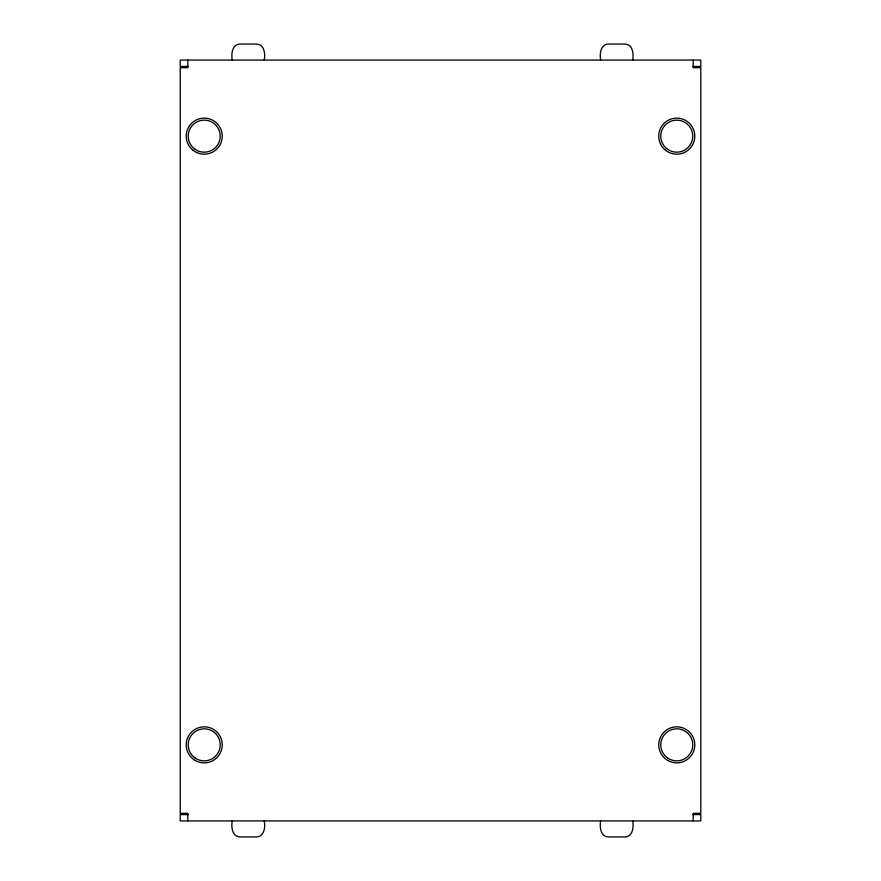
<?xml version="1.0" encoding="UTF-8"?>
<svg xmlns="http://www.w3.org/2000/svg" width="881" height="881" viewBox="0 0 881 881"><rect width="100%" height="100%" fill="white"/><g stroke="black" fill="none" stroke-linecap="round" stroke-linejoin="round"><path stroke-width="1.32" d="M188.215 66.427L180.209 66.427L180.209 60.073L700.791 60.073L700.791 66.427L692.785 66.427M188.215 814.573L180.209 814.573L180.209 820.927L700.791 820.927L700.791 814.573L692.785 814.573M693.171 60.073L693.171 67.694L700.791 67.694L700.791 813.306L693.171 813.306L693.171 820.927M632.668 60.073C633.902 54.027 632.789 44.017 624.662 44.05L608.694 44.05C600.567 44.028 599.443 54.027 600.677 60.073M632.668 820.927C633.902 826.973 632.789 836.983 624.662 836.95L608.694 836.95C600.567 836.972 599.443 826.973 600.677 820.927M264.256 60.073C265.489 54.027 264.366 44.017 256.239 44.05L240.271 44.05C232.155 44.028 231.031 54.027 232.265 60.073M264.256 820.927C265.489 826.973 264.366 836.983 256.239 836.95L240.271 836.95C232.155 836.972 231.031 826.973 232.265 820.927M187.829 60.073L187.829 67.694L180.209 67.694L180.209 813.306L187.829 813.306L187.829 820.927M667.666 758.023A16.023 16.023 0 0 0 692.73 746.13A16.023 16.023 0 0 0 669.901 730.371A16.023 16.023 0 0 0 667.666 758.023M667.754 760.446A18.016 18.016 0 0 0 694.79 744.841A18.016 18.016 0 0 0 667.754 729.237A18.016 18.016 0 0 0 667.754 760.446M195.13 149.341A16.023 16.023 0 0 0 220.195 137.447A16.023 16.023 0 0 0 197.366 121.688A16.023 16.023 0 0 0 195.13 149.341M192.994 150.244A18.016 18.016 0 0 0 222.056 138.846A18.016 18.016 0 0 0 197.652 119.376A18.016 18.016 0 0 0 192.994 150.244M667.666 149.341A16.023 16.023 0 0 0 692.73 137.447A16.023 16.023 0 0 0 669.901 121.688A16.023 16.023 0 0 0 667.666 149.341M665.529 150.244A18.016 18.016 0 0 0 694.591 138.846A18.016 18.016 0 0 0 670.188 119.376A18.016 18.016 0 0 0 665.529 150.244M195.13 758.023A16.023 16.023 0 0 0 220.195 746.13A16.023 16.023 0 0 0 197.366 730.371A16.023 16.023 0 0 0 195.13 758.023M195.219 760.446A18.016 18.016 0 0 0 222.254 744.841A18.016 18.016 0 0 0 195.219 729.237A18.016 18.016 0 0 0 195.219 760.446"/></g></svg>
